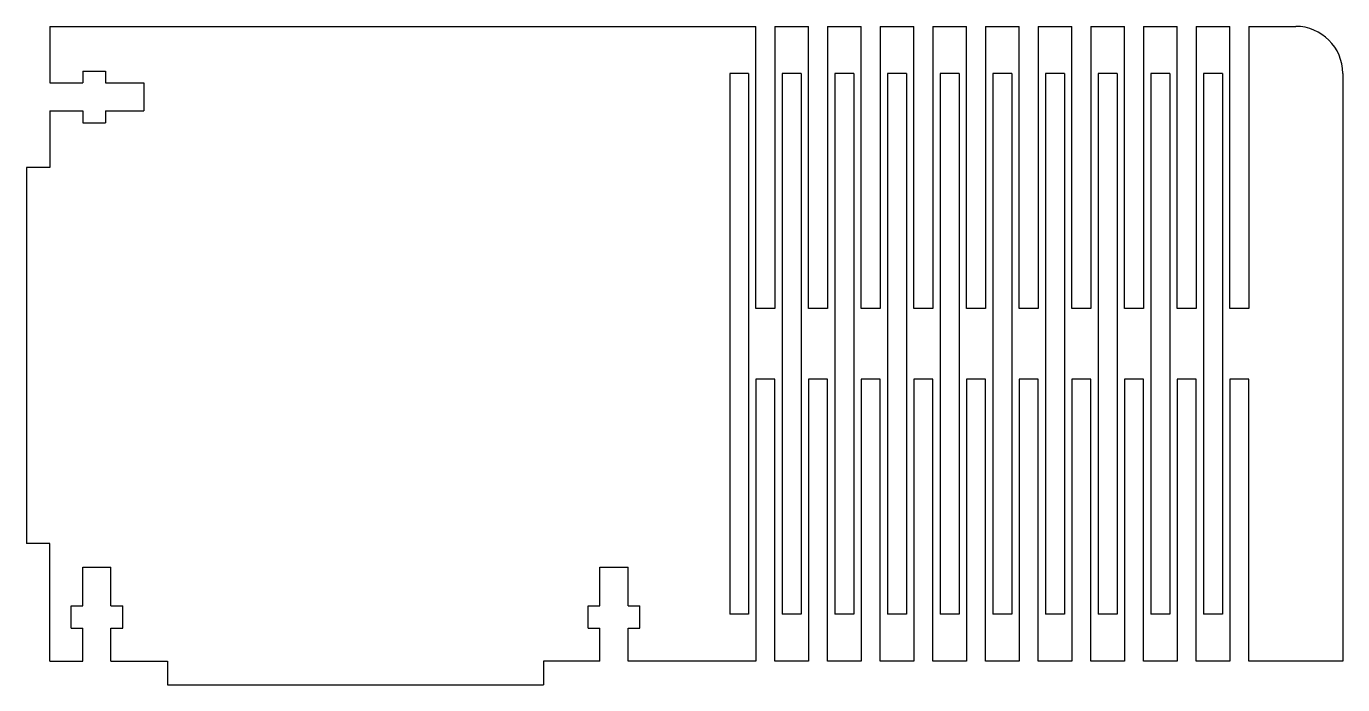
# Model space of a CAD drawing. Extents: x 60 to 200, y -38 to 32.
import ezdxf

# ---------------------------------------------------------------- set-up
doc = ezdxf.new("R2010")
doc.units = 0
doc.header["$MEASUREMENT"] = 0
doc.layers.add('VISIBLE', color=7, linetype='CONTINUOUS')

msp = doc.modelspace()

# ---------------------------------------------------------------- linework, layer by layer
at = {"layer": 'VISIBLE'}
for p, q in [((62.05, 32.47, 2.5), (137.15, 32.47, 2.5)), ((62.05, 32.47, 2.5), (62.05, 26.47, 2.5)), ((137.15, 2.47, 2.5), (137.15, 32.47, 2.5)), ((139.15, 32.47, 2.5), (142.75, 32.47, 2.5)), ((139.15, 32.47, 2.5), (139.15, 2.47, 2.5)), ((142.75, 2.47, 2.5), (142.75, 32.47, 2.5)), ((144.75, 32.47, 2.5), (148.35, 32.47, 2.5)), ((144.75, 32.47, 2.5), (144.75, 2.47, 2.5)), ((148.35, 2.47, 2.5), (148.35, 32.47, 2.5)), ((150.35, 32.47, 2.5), (153.95, 32.47, 2.5)), ((150.35, 32.47, 2.5), (150.35, 2.47, 2.5)), ((153.95, 2.47, 2.5), (153.95, 32.47, 2.5)), ((155.95, 32.47, 2.5), (159.55, 32.47, 2.5)), ((155.95, 32.47, 2.5), (155.95, 2.47, 2.5)), ((159.55, 2.47, 2.5), (159.55, 32.47, 2.5)), ((161.55, 32.47, 2.5), (165.15, 32.47, 2.5)), ((161.55, 32.47, 2.5), (161.55, 2.47, 2.5)), ((165.15, 2.47, 2.5), (165.15, 32.47, 2.5)), ((167.15, 32.47, 2.5), (170.75, 32.47, 2.5)), ((167.15, 32.47, 2.5), (167.15, 2.47, 2.5)), ((170.75, 2.47, 2.5), (170.75, 32.47, 2.5)), ((172.75, 32.47, 2.5), (176.35, 32.47, 2.5)), ((172.75, 32.47, 2.5), (172.75, 2.47, 2.5)), ((176.35, 2.47, 2.5), (176.35, 32.47, 2.5)), ((178.35, 32.47, 2.5), (181.95, 32.47, 2.5)), ((178.35, 32.47, 2.5), (178.35, 2.47, 2.5)), ((181.95, 2.47, 2.5), (181.95, 32.47, 2.5)), ((183.95, 32.47, 2.5), (187.55, 32.47, 2.5)), ((183.95, 32.47, 2.5), (183.95, 2.47, 2.5)), ((187.55, 2.47, 2.5), (187.55, 32.47, 2.5)), ((189.55, 32.47, 2.5), (194.55, 32.47, 2.5)), ((189.55, 32.47, 2.5), (189.55, 2.47, 2.5)), ((65.55, 27.72, 2.5), (65.55, 26.47, 2.5)), ((65.55, 27.72, 2.5), (67.95, 27.72, 2.5)), ((67.95, 27.72, 2.5), (67.95, 26.47, 2.5)), ((136.35, 27.47, 2.5), (134.35, 27.47, 2.5)), ((134.35, 27.47, 2.5), (134.35, -30.03, 2.5)), ((136.35, 27.47, 2.5), (136.35, -30.03, 2.5)), ((141.95, 27.47, 2.5), (139.95, 27.47, 2.5)), ((139.95, 27.47, 2.5), (139.95, -30.03, 2.5)), ((141.95, 27.47, 2.5), (141.95, -30.03, 2.5)), ((147.55, 27.47, 2.5), (145.55, 27.47, 2.5)), ((145.55, 27.47, 2.5), (145.55, -30.03, 2.5)), ((147.55, 27.47, 2.5), (147.55, -30.03, 2.5)), ((153.15, 27.47, 2.5), (151.15, 27.47, 2.5)), ((151.15, 27.47, 2.5), (151.15, -30.03, 2.5)), ((153.15, 27.47, 2.5), (153.15, -30.03, 2.5)), ((158.75, 27.47, 2.5), (156.75, 27.47, 2.5)), ((156.75, 27.47, 2.5), (156.75, -30.03, 2.5)), ((158.75, 27.47, 2.5), (158.75, -30.03, 2.5)), ((164.35, 27.47, 2.5), (162.35, 27.47, 2.5)), ((162.35, 27.47, 2.5), (162.35, -30.03, 2.5)), ((164.35, 27.47, 2.5), (164.35, -30.03, 2.5)), ((169.95, 27.47, 2.5), (167.95, 27.47, 2.5)), ((167.95, 27.47, 2.5), (167.95, -30.03, 2.5)), ((169.95, 27.47, 2.5), (169.95, -30.03, 2.5)), ((175.55, 27.47, 2.5), (173.55, 27.47, 2.5)), ((173.55, 27.47, 2.5), (173.55, -30.03, 2.5)), ((175.55, 27.47, 2.5), (175.55, -30.03, 2.5)), ((181.15, 27.47, 2.5), (179.15, 27.47, 2.5)), ((179.15, 27.47, 2.5), (179.15, -30.03, 2.5)), ((181.15, 27.47, 2.5), (181.15, -30.03, 2.5)), ((186.75, 27.47, 2.5), (184.75, 27.47, 2.5)), ((184.75, 27.47, 2.5), (184.75, -30.03, 2.5)), ((186.75, 27.47, 2.5), (186.75, -30.03, 2.5)), ((199.55, 27.47, 2.5), (199.55, -35.03, 2.5)), ((62.05, 26.47, 2.5), (65.55, 26.47, 2.5)), ((67.95, 26.47, 2.5), (72.05, 26.47, 2.5)), ((72.05, 26.47, 2.5), (72.05, 23.47, 2.5)), ((62.05, 23.47, 2.5), (65.55, 23.47, 2.5)), ((62.05, 23.47, 2.5), (62.05, 17.47, 2.5)), ((65.55, 23.47, 2.5), (65.55, 22.22, 2.5)), ((67.95, 23.47, 2.5), (72.05, 23.47, 2.5)), ((67.95, 23.47, 2.5), (67.95, 22.22, 2.5)), ((65.55, 22.22, 2.5), (67.95, 22.22, 2.5)), ((62.05, 17.47, 2.5), (59.55, 17.47, 2.5)), ((59.55, 17.47, 2.5), (59.55, -22.53, 2.5)), ((139.15, 2.47, 2.5), (137.15, 2.47, 2.5)), ((144.75, 2.47, 2.5), (142.75, 2.47, 2.5)), ((150.35, 2.47, 2.5), (148.35, 2.47, 2.5)), ((155.95, 2.47, 2.5), (153.95, 2.47, 2.5)), ((161.55, 2.47, 2.5), (159.55, 2.47, 2.5)), ((167.15, 2.47, 2.5), (165.15, 2.47, 2.5)), ((172.75, 2.47, 2.5), (170.75, 2.47, 2.5)), ((178.35, 2.47, 2.5), (176.35, 2.47, 2.5)), ((183.95, 2.47, 2.5), (181.95, 2.47, 2.5)), ((189.55, 2.47, 2.5), (187.55, 2.47, 2.5)), ((137.15, -5.03, 2.5), (137.15, -35.03, 2.5)), ((139.15, -5.03, 2.5), (137.15, -5.03, 2.5)), ((139.15, -35.03, 2.5), (139.15, -5.03, 2.5)), ((142.75, -5.03, 2.5), (142.75, -35.03, 2.5)), ((144.75, -5.03, 2.5), (142.75, -5.03, 2.5)), ((144.75, -35.03, 2.5), (144.75, -5.03, 2.5)), ((148.35, -5.03, 2.5), (148.35, -35.03, 2.5)), ((150.35, -5.03, 2.5), (148.35, -5.03, 2.5)), ((150.35, -35.03, 2.5), (150.35, -5.03, 2.5)), ((153.95, -5.03, 2.5), (153.95, -35.03, 2.5)), ((155.95, -5.03, 2.5), (153.95, -5.03, 2.5)), ((155.95, -35.03, 2.5), (155.95, -5.03, 2.5)), ((159.55, -5.03, 2.5), (159.55, -35.03, 2.5)), ((161.55, -5.03, 2.5), (159.55, -5.03, 2.5)), ((161.55, -35.03, 2.5), (161.55, -5.03, 2.5)), ((165.15, -5.03, 2.5), (165.15, -35.03, 2.5)), ((167.15, -5.03, 2.5), (165.15, -5.03, 2.5)), ((167.15, -35.03, 2.5), (167.15, -5.03, 2.5)), ((170.75, -5.03, 2.5), (170.75, -35.03, 2.5)), ((172.75, -5.03, 2.5), (170.75, -5.03, 2.5)), ((172.75, -35.03, 2.5), (172.75, -5.03, 2.5)), ((176.35, -5.03, 2.5), (176.35, -35.03, 2.5)), ((178.35, -5.03, 2.5), (176.35, -5.03, 2.5)), ((178.35, -35.03, 2.5), (178.35, -5.03, 2.5)), ((181.95, -5.03, 2.5), (181.95, -35.03, 2.5)), ((183.95, -5.03, 2.5), (181.95, -5.03, 2.5)), ((183.95, -35.03, 2.5), (183.95, -5.03, 2.5)), ((187.55, -5.03, 2.5), (187.55, -35.03, 2.5)), ((189.55, -5.03, 2.5), (187.55, -5.03, 2.5)), ((189.55, -35.03, 2.5), (189.55, -5.03, 2.5)), ((62.05, -22.53, 2.5), (59.55, -22.53, 2.5)), ((62.05, -35.03, 2.5), (62.05, -22.53, 2.5)), ((65.55, -29.13, 2.5), (65.55, -25.03, 2.5)), ((65.55, -25.03, 2.5), (68.55, -25.03, 2.5)), ((68.55, -29.13, 2.5), (68.55, -25.03, 2.5)), ((120.55, -29.13, 2.5), (120.55, -25.03, 2.5)), ((120.55, -25.03, 2.5), (123.55, -25.03, 2.5)), ((123.55, -29.13, 2.5), (123.55, -25.03, 2.5)), ((64.3, -31.53, 2.5), (64.3, -29.13, 2.5)), ((64.3, -29.13, 2.5), (65.55, -29.13, 2.5)), ((68.55, -29.13, 2.5), (69.8, -29.13, 2.5)), ((69.8, -31.53, 2.5), (69.8, -29.13, 2.5)), ((119.3, -31.53, 2.5), (119.3, -29.13, 2.5)), ((119.3, -29.13, 2.5), (120.55, -29.13, 2.5)), ((123.55, -29.13, 2.5), (124.8, -29.13, 2.5)), ((124.8, -31.53, 2.5), (124.8, -29.13, 2.5)), ((136.35, -30.03, 2.5), (134.35, -30.03, 2.5)), ((141.95, -30.03, 2.5), (139.95, -30.03, 2.5)), ((147.55, -30.03, 2.5), (145.55, -30.03, 2.5)), ((153.15, -30.03, 2.5), (151.15, -30.03, 2.5)), ((158.75, -30.03, 2.5), (156.75, -30.03, 2.5)), ((164.35, -30.03, 2.5), (162.35, -30.03, 2.5)), ((169.95, -30.03, 2.5), (167.95, -30.03, 2.5)), ((175.55, -30.03, 2.5), (173.55, -30.03, 2.5)), ((181.15, -30.03, 2.5), (179.15, -30.03, 2.5)), ((186.75, -30.03, 2.5), (184.75, -30.03, 2.5)), ((64.3, -31.53, 2.5), (65.55, -31.53, 2.5)), ((65.55, -35.03, 2.5), (65.55, -31.53, 2.5)), ((68.55, -31.53, 2.5), (69.8, -31.53, 2.5)), ((68.55, -35.03, 2.5), (68.55, -31.53, 2.5)), ((119.3, -31.53, 2.5), (120.55, -31.53, 2.5)), ((120.55, -35.03, 2.5), (120.55, -31.53, 2.5)), ((123.55, -31.53, 2.5), (124.8, -31.53, 2.5)), ((123.55, -35.03, 2.5), (123.55, -31.53, 2.5)), ((62.05, -35.03, 2.5), (65.55, -35.03, 2.5)), ((68.55, -35.03, 2.5), (74.55, -35.03, 2.5)), ((74.55, -35.03, 2.5), (74.55, -37.53, 2.5)), ((114.55, -35.03, 2.5), (114.55, -37.53, 2.5)), ((120.55, -35.03, 2.5), (114.55, -35.03, 2.5)), ((137.15, -35.03, 2.5), (123.55, -35.03, 2.5)), ((142.75, -35.03, 2.5), (139.15, -35.03, 2.5)), ((148.35, -35.03, 2.5), (144.75, -35.03, 2.5)), ((153.95, -35.03, 2.5), (150.35, -35.03, 2.5)), ((159.55, -35.03, 2.5), (155.95, -35.03, 2.5)), ((165.15, -35.03, 2.5), (161.55, -35.03, 2.5)), ((170.75, -35.03, 2.5), (167.15, -35.03, 2.5)), ((176.35, -35.03, 2.5), (172.75, -35.03, 2.5)), ((181.95, -35.03, 2.5), (178.35, -35.03, 2.5)), ((187.55, -35.03, 2.5), (183.95, -35.03, 2.5)), ((199.55, -35.03, 2.5), (189.55, -35.03, 2.5)), ((74.55, -37.53, 2.5), (114.55, -37.53, 2.5))]:
    msp.add_line(p, q, dxfattribs=at)
msp.add_arc((194.55, 27.47, 2.5), 5, 0, 90, dxfattribs=at)

doc.saveas('drawing.dxf')
